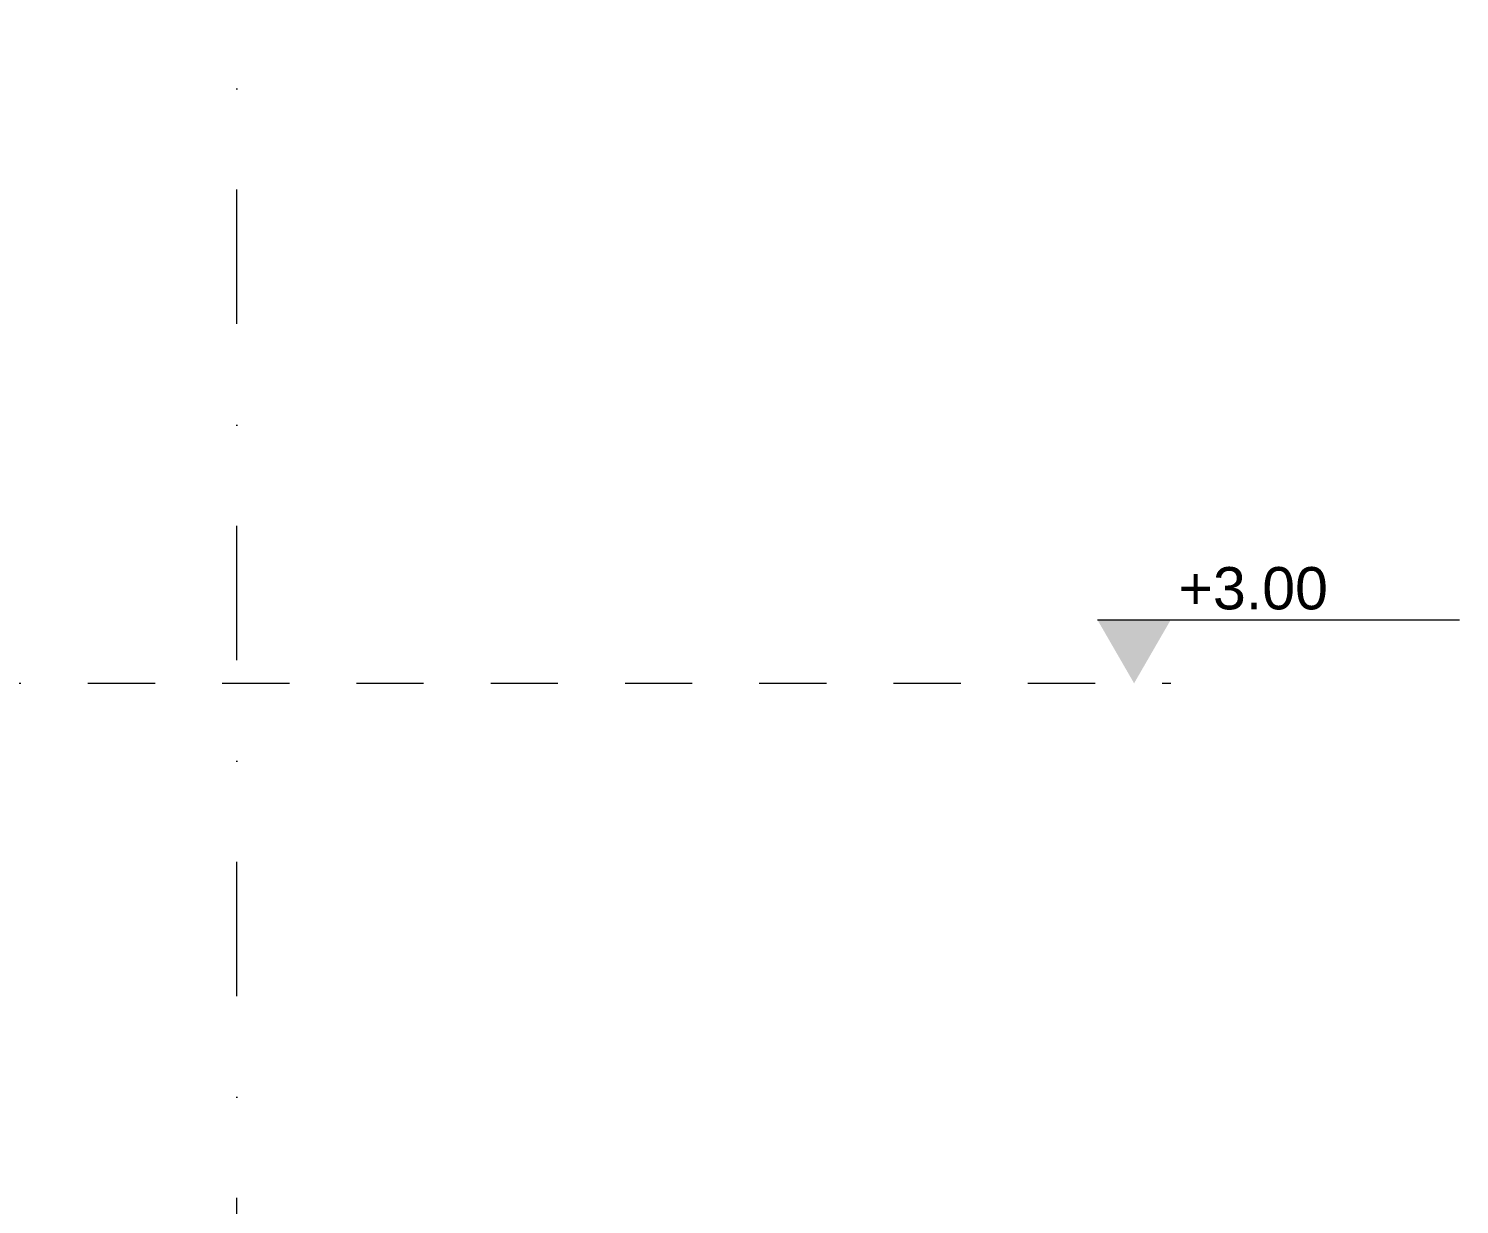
# Model space of a CAD drawing. Header units: centimetres. Extents: x 0 to 25250, y 0 to 2250.
# Drawn here: x 19411.6 to 19749.9, y 1567.2 to 1845.2 of the extents above; entities that cross this region are included whole.
import ezdxf

# ---------------------------------------------------------------- set-up
doc = ezdxf.new("R2010")
doc.units = ezdxf.units.CM
doc.linetypes.add('23-View-1$0$Dash', pattern=[31.75, 15.875, -15.875])
doc.linetypes.add('23-View-1$0$Dash dot', pattern=[79.375, 31.75, -23.8125, 0, -23.8125])
doc.layers.add('A-FLOR-LEVL', color=7, linetype='Continuous', lineweight=9)
doc.layers.add('S-GRID', color=7, linetype='Continuous', lineweight=9)
doc.styles.add('23-View-1$0$Arial', font='arial.ttf', dxfattribs={"height": 10})

# ---------------------------------------------------------------- blocks, each defined once
blk = doc.blocks.new('Level - w_ name-271244-Б-Б')
at = {"layer": 'A-FLOR-LEVL'}
blk.add_hatch(color=256, dxfattribs=at).paths.add_polyline_path([(159.43, 15), (176.75, 15), (168.09, 0)])
blk.add_line((159.43, 15), (245.01, 15), dxfattribs=at)

msp = doc.modelspace()

# ---------------------------------------------------------------- linework, layer by layer
at = {"layer": 'A-FLOR-LEVL', "linetype": '23-View-1$0$Dash'}
msp.add_line((18187.39, 1690.39), (19681.65, 1690.39), dxfattribs=at)
at = {"layer": 'S-GRID', "color": 1, "linetype": '23-View-1$0$Dash dot', "lineweight": 18, "true_color": 0xff0000}
msp.add_line((19460.82, 1298.52), (19460.82, 2040.16), dxfattribs=at)

# ---------------------------------------------------------------- block references
at = {"layer": 'A-FLOR-LEVL'}
msp.add_blockref('Level - w_ name-271244-Б-Б', (19504.91, 1690.39), dxfattribs=at)

# ---------------------------------------------------------------- texts
at = {"layer": 'A-FLOR-LEVL', "insert": (19683.49, 1712.8), "char_height": 10, "width": 36.4, "attachment_point": 4, "line_spacing_factor": 0.936439, "style": '23-View-1$0$Arial'}
msp.add_mtext('\\pt5,10,15,20,25,30,35,40,45,50,55,60,65,70,75,80,85,90,95,100,105,110,115,120,125,130,135,140,145,150,155,160;+3.00', dxfattribs=at)

doc.saveas('drawing.dxf')
